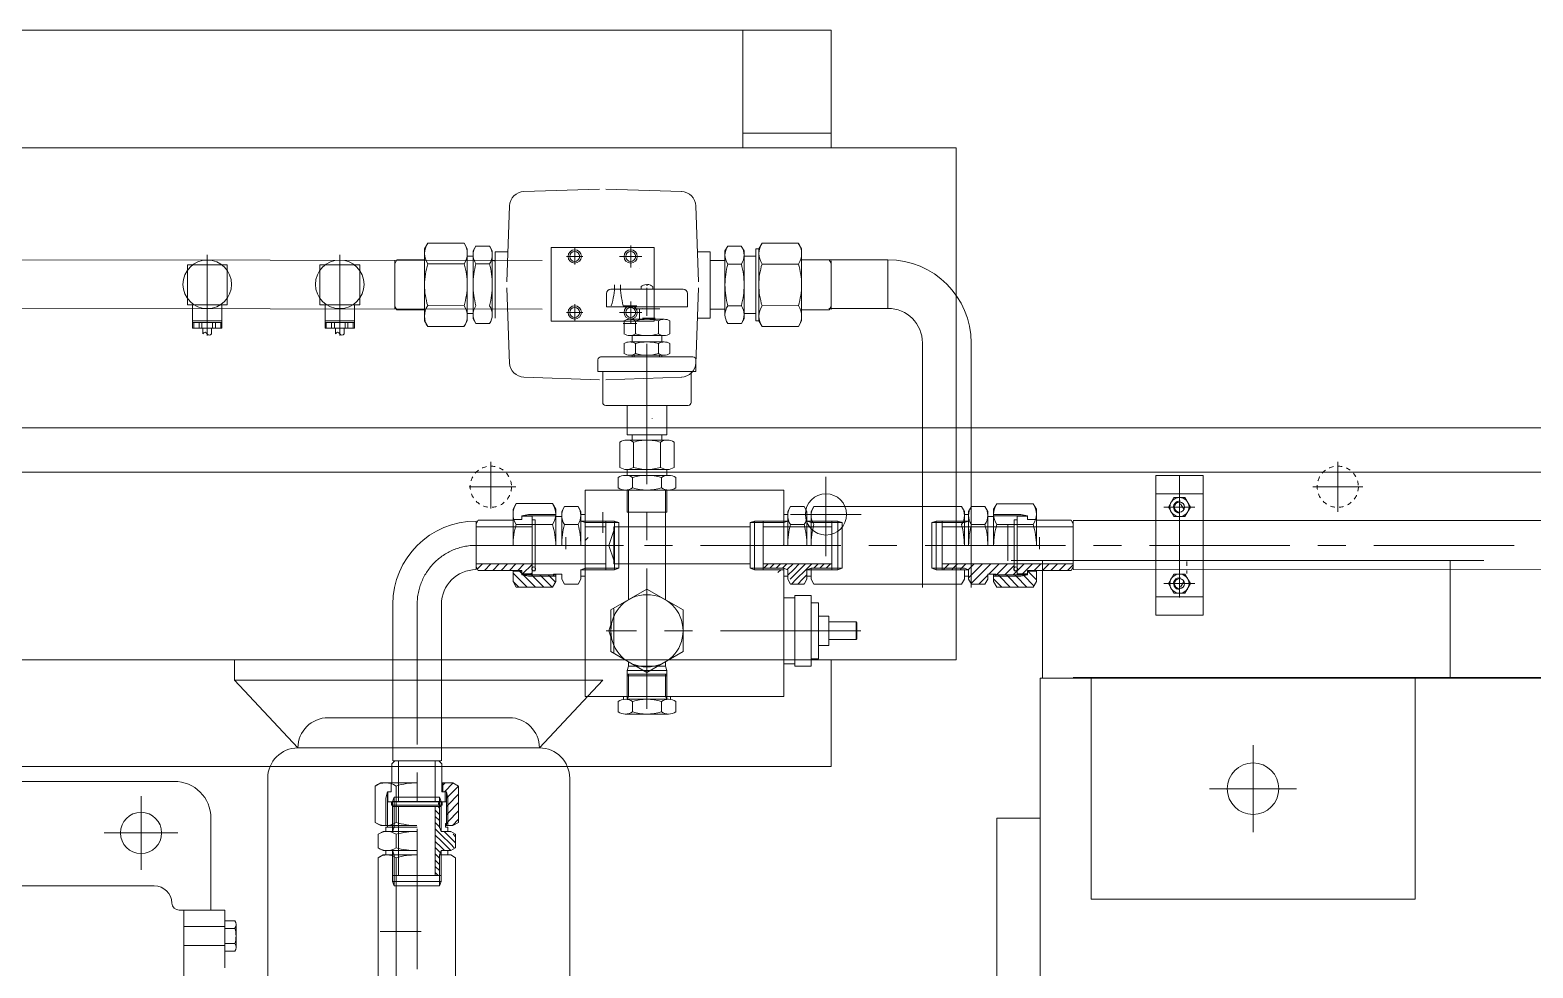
# Model space of a CAD drawing. Header units: inches. Extents: x 0 to 26418, y 0 to 20128.
# Drawn here: x 21042 to 22063, y 7884 to 8521 of the extents above; entities that cross this region are included whole.
import ezdxf

# ---------------------------------------------------------------- set-up
doc = ezdxf.new("R2010")
doc.units = ezdxf.units.IN
doc.header["$MEASUREMENT"] = 0
for name, pattern in [('CENTER', [50.8, 31.75, -6.35, 6.35, -6.35]), ('EB_DASH', [6, 3, -3]), ('EB_DASHDOT', [39, 30, -3, 3, -3])]:
    doc.linetypes.add(name, pattern=pattern)
for name, color, linetype, lineweight in [('CAXA0', 7, 'Continuous', 5), ('CAXA1', 5, 'CENTER', 5), ('CAXAEB0', 7, 'Continuous', 5), ('CAXA中心线层', 5, 'CENTER', 5), ('CAXA细实线层', 7, 'Continuous', 5), ('CAXA虚线层', 96, 'EB_DASH', 5)]:
    doc.layers.add(name, color=color, linetype=linetype, lineweight=lineweight)

msp = doc.modelspace()

# ---------------------------------------------------------------- linework, layer by layer
at = {"color": 7, "lineweight": 5}
for p, q in [((20826.22, 8520.88), (21586.22, 8520.88)), ((21526.22, 8520.88), (21526.22, 8440.88)), ((21586.22, 8520.88), (21586.22, 8440.88)), ((21526.22, 8450.88), (21586.22, 8450.88)), ((20741.22, 8440.88), (21671.22, 8440.88)), ((21671.22, 8440.88), (21671.22, 8093.28)), ((21429.04, 8412.9), (21377.51, 8411.24)), ((21433.24, 8412.9), (21484.77, 8411.24)), ((21366.17, 8350.01), (21367.84, 8401.54)), ((21496.1, 8350.01), (21494.44, 8401.54)), ((21162.65, 8328.49), (21162.65, 8368.31)), ((21162.65, 8328.49), (21162.65, 8368.31)), ((21162.65, 8328.35), (21162.65, 8368.16)), ((21252.65, 8328.49), (21252.65, 8368.31)), ((21252.65, 8328.49), (21252.65, 8368.31)), ((21252.65, 8328.35), (21252.65, 8368.16)), ((21310.21, 8372.47), (21310.2, 8364.96)), ((21310.21, 8372.47), (21310.2, 8364.96)), ((21310.21, 8372.47), (21312.4, 8376.26)), ((21310.21, 8372.47), (21312.4, 8376.26)), ((21312.4, 8376.26), (21337.03, 8376.24)), ((21312.4, 8376.26), (21337.03, 8376.24)), ((21339.21, 8372.44), (21337.03, 8376.24)), ((21339.21, 8372.44), (21337.03, 8376.24)), ((21339.17, 8323.42), (21339.21, 8367.43)), ((21339.21, 8372.44), (21339.21, 8367.43)), ((21339.21, 8372.44), (21339.21, 8367.43)), ((21339.21, 8367.43), (21343.21, 8367.43)), ((21339.21, 8367.43), (21343.21, 8367.43)), ((21343.21, 8367.25), (21343.19, 8347.95)), ((21343.21, 8367.25), (21343.19, 8347.95)), ((21343.21, 8370.93), (21345.12, 8374.23)), ((21343.21, 8370.93), (21345.12, 8374.23)), ((21343.21, 8370.93), (21343.21, 8367.43)), ((21343.21, 8370.93), (21343.21, 8367.43)), ((21345.12, 8374.23), (21354.31, 8374.22)), ((21345.12, 8374.23), (21354.31, 8374.22)), ((21356.21, 8370.92), (21354.31, 8374.22)), ((21356.21, 8370.92), (21354.31, 8374.22)), ((21356.21, 8370.92), (21356.19, 8347.92)), ((21356.21, 8370.92), (21356.2, 8364.42)), ((21366.83, 8370.34), (21358.14, 8370.34)), ((21358.14, 8370.34), (21358.14, 8325.34)), ((21366.83, 8370.34), (21358.14, 8370.34)), ((21358.14, 8370.34), (21358.14, 8325.34)), ((21396.14, 8373.22), (21466.14, 8373.22)), ((21396.14, 8323.22), (21396.14, 8373.22)), ((21406.64, 8367.22), (21417.64, 8367.22)), ((21412.14, 8361.72), (21412.14, 8372.72)), ((21442.64, 8367.22), (21457.64, 8367.22)), ((21444.64, 8367.22), (21455.64, 8367.22)), ((21450.14, 8374.72), (21450.14, 8359.72)), ((21466.14, 8373.22), (21466.14, 8323.22)), ((21495.45, 8370.34), (21504.14, 8370.34)), ((21504.14, 8325.34), (21504.14, 8370.34)), ((21504.14, 8368.91), (21504.14, 8326.91)), ((21514.13, 8370.91), (21516.04, 8374.21)), ((21514.13, 8370.91), (21514.14, 8364.41)), ((21525.23, 8374.22), (21516.04, 8374.21)), ((21527.13, 8370.92), (21525.23, 8374.22)), ((21527.13, 8370.92), (21527.14, 8367.42)), ((21527.14, 8367.24), (21527.16, 8347.94)), ((21535.16, 8367.42), (21527.16, 8367.42)), ((21537.16, 8372.47), (21535.16, 8372.47)), ((21535.16, 8323.41), (21535.16, 8372.47)), ((21537.13, 8372.43), (21539.32, 8376.23)), ((21537.13, 8372.43), (21537.14, 8367.42)), ((21537.18, 8323.41), (21537.14, 8367.42)), ((21563.94, 8376.25), (21539.32, 8376.23)), ((21566.13, 8372.46), (21563.94, 8376.25)), ((21566.13, 8372.46), (21566.16, 8347.95)), ((20990.94, 8364.97), (21390.12, 8364.42)), ((21149.15, 8334.42), (21149.15, 8361.42)), ((21149.15, 8361.42), (21176.15, 8361.42)), ((21162.65, 8333.47), (21162.65, 8366.47)), ((21176.15, 8334.42), (21176.15, 8361.42)), ((21239.15, 8334.42), (21239.15, 8361.42)), ((21239.15, 8361.42), (21266.15, 8361.42)), ((21252.65, 8333.47), (21252.65, 8366.47)), ((21266.15, 8334.42), (21266.15, 8361.42)), ((21290.12, 8331.42), (21290.12, 8364.42)), ((21290.14, 8362.65), (21291.49, 8364.98)), ((21291.49, 8364.98), (21310.2, 8364.96)), ((21310.2, 8364.96), (21310.17, 8323.45)), ((21312.39, 8362.11), (21337.01, 8362.09)), ((21312.39, 8362.11), (21337.01, 8362.09)), ((21345.08, 8362.17), (21354.27, 8362.18)), ((21345.08, 8362.17), (21354.27, 8362.18)), ((21358.14, 8363.99), (21356.2, 8364.42)), ((21358.14, 8363.99), (21356.2, 8364.42)), ((21456.13, 8359.2), (21456.23, 8359.2)), ((21514.16, 8364.41), (21504.14, 8364.41)), ((21514.14, 8364.41), (21514.17, 8327.68)), ((21525.26, 8362.05), (21516.07, 8362.06)), ((21563.98, 8362.05), (21539.36, 8362.07)), ((21584.85, 8364.97), (21566.14, 8364.95)), ((21586.2, 8362.64), (21584.85, 8364.97)), ((21584.85, 8364.97), (21624.77, 8364.97)), ((21586.2, 8364.23), (21586.23, 8331.23)), ((21624.77, 8331.97), (21624.77, 8364.97)), ((21310.19, 8347.96), (21310.17, 8323.45)), ((21339.17, 8323.42), (21339.19, 8347.93)), ((21343.17, 8324.93), (21343.19, 8347.93)), ((21343.17, 8324.93), (21343.19, 8347.93)), ((21356.19, 8347.92), (21356.17, 8327.69)), ((21356.19, 8347.92), (21356.17, 8327.69)), ((21457.19, 8345.08), (21457.19, 8346.78)), ((21460.79, 8348.18), (21460.79, 8347.79)), ((21460.79, 8347.79), (21461.59, 8347.79)), ((21461.59, 8348.18), (21461.59, 8347.79)), ((21465.19, 8346.8), (21465.19, 8345.08)), ((21527.18, 8324.92), (21527.16, 8347.92)), ((21566.16, 8347.95), (21566.18, 8323.44)), ((21366.17, 8345.81), (21367.84, 8294.28)), ((21433.69, 8333.08), (21433.69, 8342.08)), ((21436.69, 8345.08), (21485.69, 8345.08)), ((21450.14, 8336.72), (21450.14, 8321.72)), ((21488.69, 8333.08), (21488.69, 8342.08)), ((21496.1, 8345.81), (21494.44, 8294.28)), ((20990.94, 8331.97), (21390.12, 8331.42)), ((21149.15, 8334.42), (21176.15, 8334.42)), ((21152.65, 8318.47), (21152.65, 8334.42)), ((21162.65, 8333.47), (21162.65, 8313.47)), ((21172.65, 8318.47), (21172.65, 8334.42)), ((21239.15, 8334.42), (21266.15, 8334.42)), ((21242.65, 8318.47), (21242.65, 8334.42)), ((21252.65, 8333.47), (21252.65, 8313.47)), ((21262.65, 8318.47), (21262.65, 8334.42)), ((21290.12, 8333.32), (21291.46, 8330.98)), ((21291.46, 8330.98), (21310.17, 8330.96)), ((21312.37, 8333.81), (21336.99, 8333.79)), ((21312.37, 8333.81), (21336.99, 8333.79)), ((21339.17, 8328.43), (21343.17, 8328.43)), ((21339.17, 8328.43), (21343.17, 8328.43)), ((21406.64, 8329.22), (21417.64, 8329.22)), ((21412.14, 8323.72), (21412.14, 8334.72)), ((21433.69, 8333.08), (21461.19, 8333.08)), ((21442.64, 8329.22), (21457.64, 8329.22)), ((21444.64, 8329.22), (21455.64, 8329.22)), ((21445.08, 8333.78), (21454.27, 8333.77)), ((21445.08, 8333.78), (21454.27, 8333.77)), ((21452.96, 8333.08), (21452.96, 8331.58)), ((21466.19, 8331.58), (21452.96, 8331.58)), ((21458.14, 8331.85), (21456.17, 8331.42)), ((21458.14, 8331.85), (21456.17, 8331.42)), ((21456.19, 8331.58), (21469.96, 8331.58)), ((21456.19, 8324.58), (21456.19, 8331.58)), ((21461.19, 8333.08), (21488.69, 8333.08)), ((21466.19, 8324.58), (21466.19, 8331.58)), ((21514.17, 8331.41), (21504.14, 8331.41)), ((21525.26, 8333.77), (21516.07, 8333.76)), ((21535.17, 8328.42), (21527.16, 8328.42)), ((21563.98, 8333.8), (21539.36, 8333.78)), ((21584.88, 8330.97), (21566.17, 8330.95)), ((21624.77, 8331.97), (21584.64, 8331.97)), ((21586.23, 8333.31), (21584.88, 8330.97)), ((21172.65, 8323.47), (21152.65, 8323.47)), ((21172.65, 8322.47), (21152.65, 8322.47)), ((21172.65, 8318.47), (21152.65, 8318.47)), ((21153.46, 8318.47), (21153.46, 8322.47)), ((21157.11, 8318.47), (21157.11, 8322.47)), ((21159, 8318.47), (21159, 8322.47)), ((21159.65, 8314.7), (21159.65, 8318.47)), ((21165.65, 8314.7), (21165.65, 8318.47)), ((21166.29, 8318.47), (21166.29, 8322.47)), ((21168.18, 8318.47), (21168.18, 8322.47)), ((21171.83, 8318.47), (21171.83, 8322.47)), ((21262.65, 8323.47), (21242.65, 8323.47)), ((21262.65, 8322.47), (21242.65, 8322.47)), ((21262.65, 8318.47), (21242.65, 8318.47)), ((21243.46, 8318.47), (21243.46, 8322.47)), ((21247.11, 8318.47), (21247.11, 8322.47)), ((21249, 8318.47), (21249, 8322.47)), ((21249.65, 8314.7), (21249.65, 8318.47)), ((21255.65, 8314.7), (21255.65, 8318.47)), ((21256.29, 8318.47), (21256.29, 8322.47)), ((21258.18, 8318.47), (21258.18, 8322.47)), ((21261.83, 8318.47), (21261.83, 8322.47)), ((21310.17, 8323.45), (21312.35, 8319.66)), ((21310.17, 8323.45), (21312.35, 8319.66)), ((21312.35, 8319.66), (21336.98, 8319.64)), ((21312.35, 8319.66), (21336.98, 8319.64)), ((21339.17, 8323.42), (21336.98, 8319.64)), ((21339.17, 8323.42), (21336.98, 8319.64)), ((21343.17, 8324.93), (21345.07, 8321.63)), ((21343.17, 8324.93), (21345.07, 8321.63)), ((21345.07, 8321.63), (21354.26, 8321.62)), ((21396.14, 8323.22), (21466.14, 8323.22)), ((21445.07, 8321.63), (21454.26, 8321.62)), ((21445.61, 8314.73), (21445.61, 8323.43)), ((21472.88, 8324.58), (21449.5, 8324.58)), ((21453.4, 8323.43), (21453.4, 8314.73)), ((21466.83, 8325.34), (21458.14, 8325.34)), ((21466.83, 8325.34), (21458.14, 8325.34)), ((21468.99, 8323.43), (21468.99, 8314.73)), ((21476.78, 8314.73), (21476.78, 8323.43)), ((21495.45, 8325.34), (21504.14, 8325.34)), ((21525.27, 8321.62), (21516.08, 8321.61)), ((21527.18, 8324.92), (21525.27, 8321.62)), ((21537.18, 8323.41), (21535.16, 8323.41)), ((21537.18, 8323.41), (21539.37, 8319.63)), ((21563.99, 8319.65), (21539.37, 8319.63)), ((21566.18, 8323.44), (21563.99, 8319.65)), ((21472.88, 8313.58), (21449.5, 8313.58)), ((21648.27, 8142.42), (21648.27, 8308.47)), ((21681.27, 8142.42), (21681.27, 8308.47)), ((21492.44, 8299.08), (21429.67, 8299.08)), ((21429.04, 8283.54), (21377.51, 8285.2)), ((21427.94, 8289.08), (21494.44, 8289.08)), ((21431.19, 8268.08), (21431.19, 8289.08)), ((21433.24, 8283.54), (21484.77, 8285.2)), ((21491.19, 8268.08), (21491.19, 8289.08)), ((21433.19, 8266.08), (21489.19, 8266.08)), ((21447.69, 8266.09), (21447.69, 8246.01)), ((21474.69, 8266.09), (21474.69, 8246.01)), ((21464.69, 8257.09), (21464.69, 8257)), ((20655.2, 8250.88), (23205.2, 8250.88)), ((21474.69, 8246.01), (21447.69, 8246.01)), ((21451.19, 8242.58), (21451.19, 8246.01)), ((21471.19, 8242.58), (21471.19, 8246.01)), ((21442.72, 8224.04), (21442.72, 8241.13)), ((21475.05, 8242.58), (21447.34, 8242.58)), ((21451.96, 8241.13), (21451.96, 8224.04)), ((21470.43, 8241.13), (21470.43, 8224.04)), ((21479.67, 8224.04), (21479.67, 8241.13)), ((20655.2, 8220.88), (23205.2, 8220.88)), ((21441.56, 8210.08), (21441.56, 8217.09)), ((21475.92, 8218.58), (21446.47, 8218.58)), ((21447.34, 8222.58), (21461.19, 8222.58)), ((21447.69, 8218.58), (21447.69, 8222.58)), ((21451.38, 8217.09), (21451.38, 8210.08)), ((21475.05, 8222.58), (21461.19, 8222.58)), ((21471.01, 8217.09), (21471.01, 8210.08)), ((21474.69, 8218.58), (21474.69, 8222.58)), ((21480.82, 8210.08), (21480.82, 8217.09)), ((21582.72, 8217.71), (21582.72, 8163.71)), ((21582.72, 8216.09), (21582.72, 8168.09)), ((21806.72, 8123.59), (21806.72, 8218.59)), ((21806.72, 8218.59), (21838.72, 8218.59)), ((21838.72, 8123.59), (21838.72, 8218.59)), ((21419.19, 8208.58), (21554.19, 8208.58)), ((21419.19, 8208.58), (21419.19, 8068.58)), ((21419.19, 8208.58), (21419.19, 8068.58)), ((21446.47, 8208.58), (21493.19, 8208.58)), ((21447.69, 8208.59), (21447.69, 8193.58)), ((21448.69, 8208.59), (21448.69, 8193.58)), ((21473.69, 8208.58), (21473.69, 8193.58)), ((21474.69, 8208.59), (21474.69, 8193.58)), ((21554.19, 8171.08), (21554.19, 8208.58)), ((21806.72, 8206.09), (21838.72, 8206.09)), ((21370.29, 8195.59), (21372.48, 8199.39)), ((21370.29, 8195.59), (21370.29, 8188.09)), ((21370.29, 8171.09), (21370.29, 8195.59)), ((21372.48, 8199.39), (21397.1, 8199.39)), ((21399.29, 8195.59), (21397.1, 8199.39)), ((21399.29, 8190.59), (21399.29, 8195.59)), ((21399.29, 8195.59), (21399.29, 8171.09)), ((21403.29, 8194.09), (21405.2, 8197.39)), ((21403.29, 8171.08), (21403.29, 8194.09)), ((21403.29, 8190.59), (21403.29, 8194.09)), ((21403.29, 8194.09), (21403.29, 8171.09)), ((21405.2, 8197.39), (21414.39, 8197.39)), ((21416.29, 8194.09), (21414.39, 8197.39)), ((21416.29, 8194.09), (21416.29, 8187.59)), ((21416.29, 8171.09), (21416.29, 8194.09)), ((21419.19, 8171.08), (21419.19, 8194.09)), ((21419.19, 8194.09), (21419.19, 8171.09)), ((21419.19, 8190.59), (21419.19, 8194.09)), ((21431.22, 8193.67), (21431.22, 8179.67)), ((21474.69, 8193.58), (21447.69, 8193.58)), ((21448.69, 8193.58), (21448.69, 8134.16)), ((21473.69, 8193.58), (21473.69, 8134.16)), ((21556.78, 8194.08), (21558.69, 8197.38)), ((21556.78, 8171.08), (21556.78, 8194.08)), ((21556.78, 8194.08), (21556.78, 8187.58)), ((21556.78, 8171.08), (21556.78, 8194.08)), ((21558.69, 8197.38), (21567.88, 8197.38)), ((21569.78, 8194.08), (21567.88, 8197.38)), ((21569.78, 8171.08), (21569.78, 8194.08)), ((21569.78, 8190.58), (21569.78, 8194.08)), ((21569.78, 8194.08), (21569.78, 8171.08)), ((21569.78, 8171.08), (21569.78, 8194.08)), ((21572.66, 8194.08), (21574.56, 8197.38)), ((21572.66, 8194.08), (21574.56, 8197.38)), ((21572.66, 8171.08), (21572.66, 8194.08)), ((21572.66, 8194.08), (21572.66, 8187.58)), ((21572.66, 8171.08), (21572.66, 8194.08)), ((21572.66, 8171.08), (21572.66, 8194.08)), ((21572.66, 8194.08), (21572.66, 8187.58)), ((21572.66, 8171.08), (21572.66, 8194.08)), ((21574.56, 8197.38), (21674.78, 8197.38)), ((21676.68, 8194.08), (21674.78, 8197.38)), ((21676.68, 8171.08), (21676.68, 8194.08)), ((21676.68, 8194.08), (21676.68, 8171.08)), ((21676.68, 8190.58), (21676.68, 8194.08)), ((21679.58, 8194.08), (21681.49, 8197.38)), ((21679.58, 8194.08), (21679.58, 8187.58)), ((21679.58, 8171.08), (21679.58, 8194.08)), ((21690.68, 8197.38), (21681.49, 8197.38)), ((21692.58, 8194.08), (21690.68, 8197.38)), ((21692.58, 8171.08), (21692.58, 8194.08)), ((21692.58, 8190.58), (21692.58, 8194.08)), ((21692.58, 8194.08), (21692.58, 8171.08)), ((21696.58, 8195.59), (21698.77, 8199.38)), ((21696.58, 8190.58), (21696.58, 8195.59)), ((21696.58, 8195.59), (21696.58, 8171.08)), ((21723.39, 8199.38), (21698.77, 8199.38)), ((21725.58, 8195.59), (21723.39, 8199.38)), ((21725.58, 8195.59), (21725.58, 8188.08)), ((21725.58, 8171.08), (21725.58, 8195.59)), ((21825.58, 8195.59), (21823.39, 8199.38)), ((21345.19, 8185.75), (21346.54, 8188.09)), ((21345.19, 8187.59), (21345.19, 8154.59)), ((21345.19, 8156.42), (21345.19, 8185.75)), ((21345.19, 8183.59), (21383.19, 8183.59)), ((21346.54, 8188.09), (21370.19, 8188.09)), ((21370.29, 8188.59), (21376.29, 8188.59)), ((21372.48, 8185.24), (21397.1, 8185.24)), ((21380.79, 8192.09), (21376.29, 8191.09)), ((21376.29, 8191.09), (21399.29, 8191.09)), ((21376.29, 8191.09), (21376.29, 8188.59)), ((21376.29, 8190.9), (21383.29, 8190.9)), ((21380.79, 8192.09), (21399.29, 8192.09)), ((21383.29, 8171.09), (21383.29, 8191.09)), ((21383.29, 8188.34), (21385.39, 8188.34)), ((21385.39, 8171.09), (21385.39, 8188.34)), ((21399.29, 8190.59), (21403.29, 8190.59)), ((21405.2, 8185.24), (21414.39, 8185.24)), ((21419.19, 8192.08), (21416.26, 8192.08)), ((21419.19, 8187.58), (21416.29, 8187.58)), ((21419.19, 8186.5), (21416.29, 8187.58)), ((21419.19, 8171.08), (21419.19, 8192.08)), ((21439.19, 8187.58), (21419.19, 8187.58)), ((21442.19, 8186.58), (21419.19, 8186.58)), ((21433.2, 8183.58), (21419.2, 8183.58)), ((21433.2, 8158.59), (21433.2, 8187.58)), ((21438.69, 8183.58), (21531.19, 8183.58)), ((21438.69, 8183.58), (21438.69, 8158.59)), ((21439.19, 8187.58), (21439.19, 8154.58)), ((21439.19, 8187.58), (21442.19, 8186.58)), ((21442.19, 8186.58), (21442.19, 8155.58)), ((21534.19, 8187.58), (21531.19, 8186.58)), ((21531.19, 8186.58), (21554.19, 8186.58)), ((21531.19, 8186.58), (21531.19, 8155.58)), ((21534.19, 8187.58), (21534.19, 8154.58)), ((21534.19, 8187.58), (21554.19, 8187.58)), ((21586.78, 8183.58), (21539.88, 8183.58)), ((21540.19, 8158.59), (21540.19, 8187.58)), ((21540.19, 8183.58), (21554.19, 8183.58)), ((21553.88, 8187.58), (21556.78, 8187.58)), ((21554.1, 8186.58), (21556.78, 8187.58)), ((21554.19, 8192.08), (21556.81, 8192.08)), ((21567.88, 8185.23), (21558.69, 8185.23)), ((21606.72, 8192.09), (21558.72, 8192.09)), ((21569.76, 8192.08), (21572.68, 8192.08)), ((21569.78, 8187.58), (21572.66, 8186.5)), ((21569.78, 8187.58), (21590.69, 8187.58)), ((21572.66, 8186.5), (21593.68, 8186.5)), ((21572.66, 8186.5), (21593.68, 8186.5)), ((21586.66, 8171.08), (21586.66, 8187.58)), ((21586.66, 8171.08), (21586.66, 8187.58)), ((21590.68, 8171.09), (21590.68, 8187.58)), ((21590.68, 8187.58), (21593.62, 8186.5)), ((21590.68, 8171.09), (21590.68, 8187.58)), ((21590.68, 8187.58), (21593.62, 8186.5)), ((21593.68, 8171.09), (21593.68, 8186.5)), ((21593.68, 8171.09), (21593.68, 8186.5)), ((21654.58, 8171.08), (21654.58, 8186.5)), ((21654.58, 8186.5), (21676.68, 8186.5)), ((21657.58, 8187.58), (21654.65, 8186.5)), ((21657.58, 8171.08), (21657.58, 8187.58)), ((21657.58, 8187.58), (21679.58, 8187.58)), ((21661.58, 8171.08), (21661.58, 8187.58)), ((21710.48, 8183.58), (21661.58, 8183.58)), ((21676.68, 8192.08), (21679.61, 8192.08)), ((21676.68, 8171.08), (21676.68, 8192.08)), ((21676.68, 8187.58), (21679.58, 8187.58)), ((21676.68, 8186.5), (21679.58, 8187.58)), ((21690.68, 8185.23), (21681.49, 8185.23)), ((21696.58, 8190.58), (21692.58, 8190.58)), ((21715.09, 8192.08), (21696.58, 8192.08)), ((21719.58, 8191.08), (21696.58, 8191.08)), ((21723.39, 8185.23), (21698.77, 8185.23)), ((21706.18, 8160.69), (21706.18, 8184.69)), ((21710.48, 8171.08), (21710.48, 8188.33)), ((21712.58, 8188.33), (21710.48, 8188.33)), ((21712.58, 8171.08), (21712.58, 8191.08)), ((21719.58, 8190.9), (21712.58, 8190.9)), ((21750.58, 8183.58), (21712.58, 8183.58)), ((21715.09, 8192.08), (21719.58, 8191.08)), ((21719.58, 8191.08), (21719.58, 8188.58)), ((21725.58, 8188.58), (21719.58, 8188.58)), ((21749.24, 8188.08), (21725.58, 8188.08)), ((21750.58, 8185.75), (21749.24, 8188.08)), ((23248.62, 8187.85), (21750.58, 8188.04)), ((21750.58, 8154.59), (21750.58, 8187.59)), ((21406.18, 8176.59), (21406.18, 8168.59)), ((21435.25, 8171.08), (21438.69, 8181.08)), ((21727.72, 8168.59), (21727.72, 8176.59)), ((21383.29, 8151.79), (21383.29, 8171.09)), ((21383.29, 8151.09), (21383.29, 8171.09)), ((21385.39, 8153.84), (21385.39, 8171.09)), ((21445.19, 8171.08), (21419.5, 8171.08)), ((21438.69, 8161.08), (21435.25, 8171.08)), ((21586.66, 8154.58), (21586.66, 8171.08)), ((21586.66, 8154.58), (21586.66, 8171.08)), ((21590.68, 8154.58), (21590.68, 8171.09)), ((21590.68, 8154.58), (21590.68, 8171.09)), ((21593.68, 8155.66), (21593.68, 8171.09)), ((21593.68, 8155.66), (21593.68, 8171.09)), ((21654.58, 8155.66), (21654.58, 8171.08)), ((21657.58, 8154.58), (21657.58, 8171.08)), ((21661.58, 8154.58), (21661.58, 8171.08)), ((21736.23, 8171.09), (21709.22, 8171.09)), ((21710.48, 8153.83), (21710.48, 8171.08)), ((21712.58, 8151.78), (21712.58, 8171.08)), ((21712.58, 8151.08), (21712.58, 8171.08)), ((21345.19, 8158.59), (21433.2, 8158.59)), ((21345.19, 8156.42), (21346.54, 8154.09)), ((21346.54, 8154.09), (21376.19, 8154.09)), ((21370.29, 8146.58), (21370.29, 8154.09)), ((21370.29, 8153.59), (21376.29, 8153.59)), ((21376.29, 8151.09), (21376.29, 8154.09)), ((21383.29, 8153.84), (21385.39, 8153.84)), ((21419.19, 8155.66), (21416.29, 8154.58)), ((21416.29, 8148.09), (21416.29, 8154.59)), ((21419.19, 8154.58), (21416.29, 8154.58)), ((21442.19, 8155.58), (21419.19, 8155.58)), ((21419.19, 8148.09), (21419.19, 8154.58)), ((21439.19, 8154.58), (21419.19, 8154.58)), ((21433.2, 8154.58), (21433.2, 8158.59)), ((21438.69, 8158.59), (21531.19, 8158.59)), ((21439.19, 8154.58), (21442.19, 8155.58)), ((21534.19, 8154.58), (21531.19, 8155.58)), ((21531.19, 8155.58), (21554.19, 8155.58)), ((21534.19, 8154.58), (21554.19, 8154.58)), ((21586.66, 8158.58), (21539.88, 8158.58)), ((21540.19, 8154.58), (21540.19, 8158.59)), ((21553.88, 8155.66), (21556.78, 8154.58)), ((21554.19, 8068.58), (21554.19, 8155.58)), ((21556.78, 8148.08), (21556.78, 8154.58)), ((21556.78, 8154.58), (21556.78, 8148.08)), ((21569.78, 8154.58), (21572.66, 8155.66)), ((21569.78, 8154.58), (21590.69, 8154.58)), ((21569.78, 8148.08), (21569.78, 8154.58)), ((21569.78, 8148.08), (21569.78, 8154.58)), ((21572.66, 8155.66), (21593.68, 8155.66)), ((21572.66, 8148.08), (21572.66, 8155.66)), ((21572.66, 8155.66), (21593.68, 8155.66)), ((21572.66, 8148.08), (21572.66, 8155.66)), ((21590.68, 8154.58), (21593.62, 8155.66)), ((21590.68, 8154.58), (21593.62, 8155.66)), ((21657.58, 8154.58), (21654.58, 8155.66)), ((21654.58, 8155.66), (21676.68, 8155.66)), ((21657.58, 8154.58), (21679.58, 8154.58)), ((21748.58, 8158.58), (21661.58, 8158.58)), ((21676.68, 8155.66), (21679.58, 8154.58)), ((21676.68, 8154.58), (21679.58, 8154.58)), ((21676.68, 8148.08), (21676.68, 8154.58)), ((21679.58, 8148.08), (21679.58, 8154.58)), ((21708.54, 8160.88), (22029.28, 8160.88)), ((21712.58, 8153.83), (21710.48, 8153.83)), ((21750.58, 8158.58), (21712.58, 8158.58)), ((21719.58, 8151.08), (21719.58, 8154.08)), ((21749.24, 8154.08), (21719.58, 8154.08)), ((21725.58, 8153.58), (21719.58, 8153.58)), ((21725.58, 8146.58), (21725.58, 8154.08)), ((21729.7, 8160.88), (21729.7, 8080.88)), ((21750.58, 8156.42), (21749.24, 8154.08)), ((23248.62, 8154.31), (21750.58, 8154.59)), ((22006.45, 8160.88), (22006.45, 8080.88)), ((21370.29, 8146.58), (21372.48, 8142.79)), ((21372.48, 8142.79), (21397.1, 8142.79)), ((21376.29, 8151.79), (21383.29, 8151.79)), ((21380.79, 8150.09), (21376.29, 8151.09)), ((21376.29, 8151.09), (21399.29, 8151.09)), ((21380.79, 8150.09), (21399.29, 8150.09)), ((21399.29, 8146.58), (21397.1, 8142.79)), ((21397.79, 8150.09), (21397.79, 8151.59)), ((21397.79, 8151.59), (21403.29, 8151.59)), ((21399.29, 8146.58), (21399.29, 8151.59)), ((21403.29, 8148.09), (21403.29, 8151.59)), ((21403.29, 8148.09), (21405.2, 8144.79)), ((21405.2, 8144.79), (21414.39, 8144.79)), ((21416.29, 8148.09), (21414.39, 8144.79)), ((21419.19, 8150.08), (21416.29, 8150.08)), ((21553.88, 8150.08), (21556.78, 8150.08)), ((21556.78, 8148.08), (21558.65, 8144.78)), ((21558.65, 8144.78), (21567.88, 8144.78)), ((21558.69, 8144.78), (21567.88, 8144.78)), ((21569.78, 8148.08), (21567.88, 8144.78)), ((21569.78, 8150.08), (21572.68, 8150.08)), ((21572.66, 8148.08), (21574.56, 8144.78)), ((21572.66, 8148.08), (21574.56, 8144.78)), ((21574.56, 8144.78), (21674.78, 8144.78)), ((21574.56, 8144.78), (21631.84, 8144.78)), ((21676.68, 8148.08), (21674.78, 8144.78)), ((21676.68, 8150.08), (21679.58, 8150.08)), ((21679.58, 8148.08), (21681.49, 8144.78)), ((21690.68, 8144.78), (21681.49, 8144.78)), ((21692.58, 8148.08), (21690.68, 8144.78)), ((21698.08, 8151.58), (21692.58, 8151.58)), ((21692.58, 8148.08), (21692.58, 8151.58)), ((21696.58, 8146.58), (21696.58, 8151.58)), ((21719.58, 8151.08), (21696.58, 8151.08)), ((21715.09, 8150.08), (21696.58, 8150.08)), ((21696.58, 8146.58), (21698.77, 8142.78)), ((21698.08, 8150.08), (21698.08, 8151.58)), ((21723.39, 8142.78), (21698.77, 8142.78)), ((21719.58, 8151.78), (21712.58, 8151.78)), ((21715.09, 8150.08), (21719.58, 8151.08)), ((21725.58, 8146.58), (21723.39, 8142.78)), ((21825.58, 8146.58), (21823.39, 8142.78)), ((21461.19, 8141.38), (21436.68, 8127.23)), ((21485.7, 8127.23), (21461.19, 8141.38)), ((21561.69, 8135.58), (21554.19, 8135.58)), ((21572.69, 8137.08), (21561.69, 8137.08)), ((21561.69, 8089.08), (21561.69, 8137.08)), ((21572.69, 8089.08), (21572.69, 8137.08)), ((21806.72, 8136.09), (21838.72, 8136.09)), ((21288.69, 8131.09), (21288.69, 8024.88)), ((21321.69, 8131.09), (21321.69, 8024.88)), ((21435.25, 8113.08), (21438.69, 8123.08)), ((21436.68, 8127.23), (21436.68, 8098.93)), ((21438.69, 8128.08), (21438.69, 8098.08)), ((21485.7, 8098.93), (21485.7, 8127.23)), ((21577.69, 8132.08), (21572.69, 8132.08)), ((21577.69, 8132.08), (21572.69, 8132.08)), ((21577.69, 8094.08), (21577.69, 8132.08)), ((21584.69, 8123.08), (21577.69, 8123.08)), ((21584.69, 8103.08), (21584.69, 8123.08)), ((21806.72, 8123.59), (21838.72, 8123.59)), ((21438.69, 8103.08), (21435.25, 8113.08)), ((21603.19, 8119.08), (21584.69, 8119.08)), ((21603.19, 8107.08), (21603.19, 8119.08)), ((21603.19, 8119.08), (21603.69, 8118.58)), ((21603.69, 8107.58), (21603.69, 8118.58)), ((21584.69, 8103.08), (21577.69, 8103.08)), ((21603.19, 8107.08), (21584.69, 8107.08)), ((21603.19, 8107.08), (21603.69, 8107.58)), ((20741.22, 8093.28), (21671.22, 8093.28)), ((21181.22, 8093.67), (21181.22, 8079.67)), ((21436.68, 8098.93), (21461.19, 8084.78)), ((21448.69, 8092), (21448.69, 8089.08)), ((21461.19, 8084.78), (21485.7, 8098.93)), ((21461.19, 8092.08), (21461.19, 8065.08)), ((21473.69, 8092), (21473.69, 8089.08)), ((21577.69, 8094.08), (21572.69, 8094.08)), ((21586.22, 8093.28), (21586.22, 8020.88)), ((21448.69, 8089.08), (21447.69, 8086.08)), ((21447.69, 8066.53), (21447.69, 8086.08)), ((21447.69, 8086.08), (21474.69, 8086.08)), ((21474.69, 8083.58), (21447.69, 8083.58)), ((21447.69, 8082.58), (21474.69, 8082.58)), ((21448.69, 8089.08), (21473.69, 8089.08)), ((21448.69, 8068.58), (21448.69, 8083.58)), ((21473.69, 8089.08), (21474.69, 8086.08)), ((21473.69, 8068.58), (21473.69, 8083.58)), ((21474.69, 8066.48), (21474.69, 8086.08)), ((21561.69, 8090.58), (21554.19, 8090.58)), ((21572.69, 8089.08), (21561.69, 8089.08)), ((22683.35, 8081.38), (21750.58, 8081.38)), ((21181.22, 8079.67), (21224.22, 8033.59)), ((21181.22, 8079.67), (21431.22, 8079.67)), ((21431.22, 8079.67), (21388.22, 8033.59)), ((21728.2, 8080.88), (21728.2, 7220.88)), ((23568.69, 8080.88), (21728.2, 8080.88)), ((21762.69, 8080.88), (21762.69, 7930.88)), ((21982.69, 8080.88), (21982.69, 7930.88)), ((21419.19, 8068.58), (21554.19, 8068.58)), ((21441.56, 8065.09), (21441.56, 8058.08)), ((21445.19, 8066.49), (21445.19, 8068.58)), ((21446.47, 8068.58), (21493.19, 8068.58)), ((21448.69, 8068.58), (21447.69, 8066.53)), ((21475.92, 8066.58), (21447.69, 8066.58)), ((21451.38, 8058.08), (21451.38, 8065.09)), ((21471.01, 8058.08), (21471.01, 8065.09)), ((21473.69, 8068.58), (21474.69, 8066.58)), ((21477.19, 8066.49), (21477.19, 8068.58)), ((21480.82, 8065.09), (21480.82, 8058.08)), ((21244.72, 8054.09), (21367.72, 8054.09)), ((21475.92, 8056.58), (21446.47, 8056.58)), ((21224.22, 8033.59), (21388.22, 8033.59)), ((20826.22, 8020.88), (21586.22, 8020.88)), ((21290, 8024.88), (21288, 8022.88)), ((21288, 8022.88), (21288, 8009.88)), ((21288.79, 8024.88), (21321.21, 8024.88)), ((21320, 8024.88), (21290, 8024.88)), ((21319.95, 8024.88), (21290.62, 8024.88)), ((21292.5, 8024.88), (21292.5, 7996.88)), ((21317.5, 8024.88), (21317.5, 7996.88)), ((21320, 8024.88), (21322, 8022.88)), ((21322, 8022.88), (21322, 8003.88)), ((20710.19, 8010.88), (21140.19, 8010.88)), ((21203.72, 8013.09), (21203.72, 7783.78)), ((21280.49, 8009.88), (21276.7, 8007.69)), ((21280.49, 8009.88), (21288, 8009.88)), ((21305, 8009.88), (21280.49, 8009.88)), ((21287.5, 8009.88), (21287.5, 8003.88)), ((21329.5, 8009.88), (21322, 8009.88)), ((21322.5, 8009.88), (21322.5, 8003.88)), ((21329.5, 8009.88), (21333.3, 8007.69)), ((21408.72, 8013.09), (21408.72, 7783.78)), ((21276.7, 8007.69), (21276.7, 7983.07)), ((21284, 7999.38), (21285, 8003.88)), ((21285, 8003.88), (21285, 7980.88)), ((21285, 8003.88), (21287.5, 8003.88)), ((21285.18, 8003.88), (21285.18, 7996.88)), ((21288.5, 7997.25), (21289.58, 8000.19)), ((21289.58, 8000.25), (21289.58, 7979.25)), ((21289.58, 8000.19), (21320.42, 8000.19)), ((21290.85, 8007.69), (21290.85, 7983.07)), ((21321.5, 7997.25), (21320.42, 8000.25)), ((21320.42, 8000.25), (21320.42, 7979.25)), ((21325, 8003.88), (21322, 8003.88)), ((21324.3, 8003.88), (21324.3, 7996.88)), ((21326, 7999.38), (21325, 8003.88)), ((21325, 8003.88), (21325, 7980.88)), ((21333.3, 8007.69), (21333.3, 7983.07)), ((21284, 7999.38), (21284, 7980.88)), ((21305, 7996.88), (21285, 7996.88)), ((21287.75, 7996.88), (21287.75, 7994.78)), ((21305, 7994.78), (21287.75, 7994.78)), ((21288.5, 7997.26), (21288.5, 7979.25)), ((21288.5, 7997.25), (21288.5, 7976.85)), ((21321.5, 7997.25), (21288.5, 7997.25)), ((21321.5, 7993.75), (21288.5, 7993.75)), ((21292.5, 7946.85), (21292.5, 7993.75)), ((21324.3, 7996.88), (21305, 7996.88)), ((21325, 7996.88), (21305, 7996.88)), ((21322.25, 7994.78), (21305, 7994.78)), ((21317.5, 7946.98), (21317.5, 7993.75)), ((21321.5, 7997.26), (21321.5, 7976.85)), ((21322.25, 7996.88), (21322.25, 7994.78)), ((21326, 7999.38), (21326, 7980.88)), ((21165.19, 7985.88), (21165.19, 7923.42)), ((21280.49, 7980.88), (21276.7, 7983.07)), ((21285.5, 7980.88), (21280.49, 7980.88)), ((21280.49, 7980.88), (21305, 7980.88)), ((21284, 7979.75), (21284, 7976.83)), ((21305.19, 7979.75), (21284, 7979.75)), ((21285, 7980.94), (21285, 7979.75)), ((21288.5, 7979.75), (21288.5, 7976.85)), ((21289.58, 7979.75), (21288.5, 7976.85)), ((21320.42, 7979.75), (21321.5, 7976.85)), ((21326, 7982.38), (21324.5, 7982.38)), ((21324.5, 7982.38), (21324.5, 7979.75)), ((21329.5, 7980.88), (21324.5, 7980.88)), ((21326, 7979.75), (21324.5, 7979.75)), ((21326, 7979.75), (21326, 7976.85)), ((21329.5, 7980.88), (21333.3, 7983.07)), ((21698.69, 7985.88), (21698.69, 7315.88)), ((21698.69, 7985.88), (21728.2, 7985.88)), ((21282, 7976.85), (21278.7, 7974.95)), ((21278.7, 7974.95), (21278.7, 7965.76)), ((21305, 7976.85), (21282, 7976.85)), ((21282, 7976.85), (21288.5, 7976.85)), ((21305, 7976.85), (21282, 7976.85)), ((21290.85, 7965.76), (21290.85, 7974.95)), ((21328, 7976.85), (21321.5, 7976.85)), ((21321.5, 7976.85), (21328, 7976.85)), ((21328, 7976.85), (21331.3, 7974.99)), ((21331.3, 7974.99), (21331.3, 7965.76)), ((21331.3, 7974.95), (21331.3, 7965.76)), ((21282, 7963.85), (21278.7, 7965.76)), ((21282, 7960.98), (21278.7, 7959.08)), ((21278.7, 7959.08), (21278.7, 7858.86)), ((21305, 7963.85), (21282, 7963.85)), ((21285.5, 7963.85), (21282, 7963.85)), ((21282, 7963.85), (21305, 7963.85)), ((21305, 7963.85), (21282, 7963.85)), ((21305, 7960.98), (21282, 7960.98)), ((21282, 7960.98), (21288.5, 7960.98)), ((21305, 7960.98), (21282, 7960.98)), ((21284, 7963.88), (21284, 7960.95)), ((21288.5, 7963.85), (21289.58, 7960.98)), ((21288.5, 7963.85), (21288.5, 7942.95)), ((21289.58, 7960.98), (21289.58, 7939.95)), ((21290.85, 7858.86), (21290.85, 7959.08)), ((21321.5, 7963.85), (21320.42, 7960.98)), ((21320.42, 7960.98), (21320.42, 7939.95)), ((21328, 7960.98), (21320.42, 7960.98)), ((21321.5, 7963.85), (21321.5, 7942.95)), ((21328, 7963.85), (21321.5, 7963.85)), ((21328, 7963.85), (21321.5, 7963.85)), ((21326, 7963.85), (21326, 7960.95)), ((21328, 7963.85), (21331.3, 7965.76)), ((21328, 7960.98), (21331.3, 7959.08)), ((21331.3, 7959.08), (21331.3, 7858.86)), ((21331.3, 7959.08), (21331.3, 7901.8)), ((21126.7, 7939.88), (20708.19, 7939.88)), ((21305, 7946.98), (21288.5, 7946.98)), ((21305, 7942.95), (21288.5, 7942.95)), ((21288.5, 7942.95), (21289.58, 7940.02)), ((21305, 7939.95), (21289.58, 7939.95)), ((21321.5, 7946.98), (21305, 7946.98)), ((21321.5, 7942.95), (21305, 7942.95)), ((21320.42, 7939.95), (21305, 7939.95)), ((21321.5, 7942.95), (21320.42, 7940.02)), ((21762.69, 7930.88), (21982.69, 7930.88)), ((21143.69, 7923.42), (21174.69, 7923.42)), ((21146.69, 7888.42), (21146.69, 7923.42)), ((21146.69, 7378.34), (21146.69, 7923.42)), ((21174.69, 7923.42), (21174.69, 7884.24)), ((21146.7, 7912.42), (21174.7, 7912.42)), ((21181.42, 7916.31), (21174.69, 7916.31)), ((21181.42, 7911.12), (21174.69, 7911.12)), ((21182.19, 7913.72), (21182.19, 7898.13)), ((21308, 7908.97), (21280, 7908.97)), ((21146.7, 7899.42), (21174.69, 7899.42)), ((21181.42, 7900.73), (21174.69, 7900.73)), ((21181.42, 7895.53), (21174.69, 7895.53))]:
    msp.add_line(p, q, dxfattribs=at)
for centre, radius in [((21412.14, 8367.22), 4.5), ((21412.14, 8367.22), 3.4), ((21450.14, 8367.22), 4.5), ((21450.14, 8367.22), 3.4), ((21162.65, 8348.25), 16.49), ((21252.65, 8348.25), 16.49), ((21412.14, 8329.22), 4.5), ((21412.14, 8329.22), 3.4), ((21450.14, 8329.22), 4.5), ((21450.14, 8329.22), 3.4), ((21582.72, 8192.09), 14), ((21384.31, 8155.15), 1.32), ((21711.57, 8155.15), 1.32), ((21461.19, 8113.08), 24.51), ((21872.69, 8005.88), 17.5), ((21117.69, 7975.88), 14), ((21320.93, 7995.87), 1.32)]:
    msp.add_circle(centre, radius, dxfattribs=at)
for centre, radius, start, end in [((21377.95, 8401.22), 10, 91.7462, 178.04806), ((21484.33, 8401.22), 10, 1.95194, 88.2538), ((21322.74, 8369.17), 12.53, 145.56432, 214.33281), ((21322.74, 8369.17), 12.53, 145.56432, 214.33281), ((21326.68, 8369.17), 12.53, 325.56432, 34.33281), ((21326.68, 8369.17), 12.53, 325.56432, 34.33281), ((21353.81, 8368.26), 10.64, 145.22625, 214.87662), ((21353.81, 8368.26), 10.64, 145.22625, 214.87662), ((21345.53, 8368.25), 10.64, 325.22625, 34.87662), ((21345.53, 8368.25), 10.64, 325.22625, 34.87662), ((21524.81, 8368.12), 10.64, 145.12338, 214.77375), ((21516.54, 8368.13), 10.64, 325.12338, 34.77375), ((21549.7, 8369.14), 12.53, 145.56432, 214.33281), ((21553.65, 8369.13), 12.53, 325.56432, 34.33281), ((21357.02, 8347.92), 46.83, 162.36061, 179.94857), ((21357.02, 8347.92), 46.83, 162.36061, 179.94857), ((21292.36, 8347.98), 46.83, 359.94857, 17.53652), ((21396.69, 8348.07), 53.5, 164.71426, 180.05143), ((21396.69, 8348.07), 53.5, 164.71426, 180.05143), ((21302.69, 8347.98), 53.5, 0.05143, 15.38861), ((21302.69, 8347.98), 53.5, 0.05143, 15.38861), ((21567.65, 8347.86), 53.5, 164.61139, 179.94857), ((21473.66, 8347.94), 53.5, 359.94857, 15.28574), ((21583.98, 8347.88), 46.83, 162.36061, 179.94857), ((21519.33, 8347.94), 46.83, 359.94857, 17.53652), ((21624.77, 8308.47), 56.5, 0, 90), ((21357.02, 8347.92), 46.83, 179.94857, 197.53652), ((21357.02, 8347.92), 46.83, 179.94857, 197.53652), ((21292.36, 8347.98), 46.83, 342.36061, 359.94857), ((21396.69, 8347.88), 53.5, 179.94857, 195.28574), ((21302.69, 8347.97), 53.5, 344.61139, 359.94857), ((21302.69, 8347.97), 53.5, 344.61139, 359.94857), ((21392.36, 8347.98), 46.83, 342.36061, 359.94857), ((21496.69, 8347.88), 53.5, 179.94857, 195.28574), ((21461.19, 8341.8), 6.39, 93.58332, 128.7523), ((21461.19, 8341.8), 6.4, 51.2477, 86.41668), ((21567.65, 8347.96), 53.5, 180.05143, 195.38861), ((21473.66, 8347.87), 53.5, 344.71426, 0.05143), ((21583.98, 8347.97), 46.83, 180.05143, 197.63939), ((21519.33, 8347.91), 46.83, 342.46348, 0.05143), ((21436.69, 8342.08), 3, 90, 180), ((21485.69, 8342.08), 3, 0, 90), ((21322.7, 8326.72), 12.53, 145.56432, 214.33281), ((21322.7, 8326.72), 12.53, 145.56432, 214.33281), ((21326.64, 8326.72), 12.53, 325.56432, 34.33281), ((21326.64, 8326.72), 12.53, 325.56432, 34.33281), ((21353.81, 8327.7), 10.64, 145.12338, 214.77375), ((21353.81, 8327.7), 10.64, 145.12338, 214.77375), ((21345.53, 8327.7), 10.64, 325.12338, 34.77375), ((21345.53, 8327.7), 10.64, 325.12338, 34.77375), ((21524.81, 8327.69), 10.64, 145.22625, 214.87662), ((21516.54, 8327.69), 10.64, 325.22625, 34.87662), ((21549.7, 8326.71), 12.53, 145.66719, 214.43568), ((21553.65, 8326.71), 12.53, 325.66719, 34.43568), ((21624.77, 8308.47), 23.5, 0, 90), ((21449.5, 8317.4), 7.18, 57.13277, 122.86723), ((21461.19, 8297.58), 27, 73.22135, 106.77865), ((21472.88, 8317.4), 7.18, 57.13277, 122.86723), ((21449.5, 8320.76), 7.18, 237.13277, 302.86723), ((21461.19, 8340.58), 27, 253.22135, 286.77865), ((21472.88, 8320.76), 7.18, 237.13277, 302.86723), ((21377.95, 8295.22), 10, 181.95194, 268.2538), ((21484.33, 8295.22), 10, 271.7462, 358.04806), ((21433.19, 8268.08), 2, 180, 270), ((21489.19, 8268.08), 2, 270, 360), ((21447.34, 8234.54), 8.05, 54.96996, 125.03004), ((21461.19, 8212.58), 30, 90, 107.93393), ((21461.19, 8212.58), 30, 72.06607, 90), ((21475.05, 8234.54), 8.05, 54.96996, 125.03004), ((21447.34, 8230.63), 8.05, 234.96996, 305.03004), ((21461.19, 8252.58), 30, 252.06607, 270), ((21461.19, 8252.58), 30, 270, 287.93393), ((21475.05, 8230.63), 8.05, 234.96996, 305.03004), ((21446.47, 8209.77), 8.81, 56.1491, 123.8509), ((21461.19, 8185.58), 33, 72.69712, 107.30288), ((21475.92, 8209.77), 8.81, 56.1491, 123.8509), ((21446.47, 8217.39), 8.81, 236.1491, 303.8509), ((21461.19, 8241.58), 33, 252.69712, 287.30288), ((21475.92, 8217.39), 8.81, 236.1491, 303.8509), ((21382.82, 8192.31), 12.53, 145.61575, 214.38425), ((21386.76, 8192.31), 12.53, 325.61575, 34.38425), ((21413.93, 8191.31), 10.64, 145.17482, 214.82518), ((21405.65, 8191.31), 10.64, 325.17482, 34.82518), ((21567.42, 8191.31), 10.64, 145.17482, 214.82518), ((21559.15, 8191.31), 10.64, 325.17482, 34.82518), ((21583.29, 8191.31), 10.64, 145.17482, 214.82518), ((21583.29, 8191.31), 10.64, 145.17482, 214.82518), ((21666.05, 8191.31), 10.64, 325.17482, 34.82518), ((21690.22, 8191.31), 10.64, 145.17482, 214.82518), ((21681.95, 8191.31), 10.64, 325.17482, 34.82518), ((21709.11, 8192.31), 12.53, 145.61575, 214.38425), ((21713.06, 8192.31), 12.53, 325.61575, 34.38425), ((21345.19, 8131.09), 56.5, 90, 180), ((21417.12, 8171.09), 46.83, 162.41205, 180), ((21352.46, 8171.09), 46.83, 0, 17.58795), ((21456.79, 8171.09), 53.5, 164.66283, 180), ((21362.79, 8171.09), 53.5, 0, 15.33717), ((21610.28, 8171.08), 53.5, 164.66283, 180), ((21516.29, 8171.08), 53.5, 0, 15.33717), ((21626.15, 8171.08), 53.5, 164.66283, 180), ((21626.15, 8171.08), 53.5, 164.66283, 180), ((21623.19, 8171.08), 53.5, 0, 15.33717), ((21733.08, 8171.08), 53.5, 164.66283, 180), ((21639.09, 8171.08), 53.5, 0, 15.33717), ((21743.41, 8171.08), 46.83, 162.41205, 180), ((21678.76, 8171.08), 46.83, 0, 17.58795), ((21345.19, 8131.09), 23.5, 90, 180), ((21446.47, 8057.77), 8.81, 56.1491, 123.8509), ((21461.19, 8033.58), 33, 72.69712, 107.30288), ((21475.92, 8057.77), 8.81, 56.1491, 123.8509), ((21244.72, 8033.59), 20.5, 90, 180), ((21367.72, 8033.59), 20.5, 0, 90), ((21446.47, 8065.39), 8.81, 236.1491, 303.8509), ((21461.19, 8089.58), 33, 252.69712, 287.30288), ((21475.92, 8065.39), 8.81, 236.1491, 303.8509), ((21224.22, 8013.09), 20.5, 90, 180), ((21388.22, 8013.09), 20.5, 0, 90), ((21140.19, 7985.88), 25, 0, 90), ((21283.77, 7997.35), 12.53, 55.61575, 124.38425), ((21305, 7963.05), 46.83, 90, 107.58795), ((21283.77, 7993.41), 12.53, 235.61575, 304.38425), ((21305, 8027.71), 46.83, 252.41205, 270), ((21284.77, 7966.22), 10.64, 55.17482, 124.82518), ((21305, 7923.36), 53.5, 90, 105.33717), ((21284.77, 7974.49), 10.64, 235.17482, 304.82518), ((21284.77, 7950.34), 10.64, 55.17482, 124.82518), ((21305, 8017.35), 53.5, 254.66283, 270), ((21305, 7907.48), 53.5, 90, 105.33717), ((21126.7, 7927.88), 12, 1.84072, 90), ((21143.69, 7928.42), 5, 181.84069, 270.00001), ((21177.4, 7913.72), 4.79, 327.13277, 32.86723), ((21164.19, 7905.92), 18, 343.22135, 16.77865), ((21177.4, 7898.13), 4.79, 327.13277, 32.86723)]:
    msp.add_arc(centre, radius, start, end, dxfattribs=at)
for points in [[(21165.65, 8314.7), (21165.29, 8314.22), (21164.09, 8313.2), (21162.65, 8314.7), (21161.21, 8316.21), (21160.01, 8315.18), (21159.65, 8314.7)], [(21255.65, 8314.7), (21255.29, 8314.22), (21254.09, 8313.2), (21252.65, 8314.7), (21251.21, 8316.21), (21250.01, 8315.18), (21249.65, 8314.7)]]:
    msp.add_open_spline(points, degree=3, dxfattribs=at)
for p in [(21419.5, 8171.08), (21419.5, 8171.08), (21553.88, 8171.08), (21553.88, 8171.08)]:
    msp.add_point(p, dxfattribs=at)
at = {"layer": 'CAXA0', "color": 7, "linetype": 'Continuous', "lineweight": 5}
for p, q in [((21421.18, 8176.38), (21419.19, 8174.39)), ((21349.64, 8158.59), (21346.03, 8154.97)), ((21355.3, 8158.59), (21350.8, 8154.09)), ((21360.96, 8158.59), (21356.46, 8154.09)), ((21366.62, 8158.59), (21362.12, 8154.09)), ((21372.27, 8158.59), (21367.77, 8154.09)), ((21377.93, 8158.59), (21373.43, 8154.09)), ((21374.64, 8153.59), (21376.29, 8151.93)), ((21383.19, 8158.19), (21376.79, 8151.79)), ((21383.19, 8152.53), (21382.44, 8151.79)), ((21543.39, 8158.58), (21540.47, 8155.66)), ((21547.63, 8158.58), (21544.71, 8155.66)), ((21551.87, 8158.58), (21548.96, 8155.66)), ((21552.12, 8154.58), (21550.13, 8152.59)), ((21556.12, 8158.58), (21553.2, 8155.66)), ((21560.36, 8158.58), (21556.47, 8154.7)), ((21560.6, 8154.58), (21556.78, 8150.76)), ((21564.84, 8154.58), (21558.35, 8148.08)), ((21564.6, 8158.58), (21560.6, 8154.58)), ((21569.09, 8154.58), (21562.59, 8148.08)), ((21568.84, 8158.58), (21564.84, 8154.58)), ((21573.09, 8158.58), (21569.09, 8154.58)), ((21577.33, 8158.58), (21574.41, 8155.66)), ((21581.57, 8158.58), (21578.65, 8155.66)), ((21585.81, 8158.58), (21582.9, 8155.66)), ((21663.42, 8155.58), (21662.42, 8154.58)), ((21666.42, 8158.58), (21663.42, 8155.58)), ((21669.08, 8155.58), (21668.08, 8154.58)), ((21672.08, 8158.58), (21669.08, 8155.58)), ((21674.74, 8155.58), (21673.74, 8154.58)), ((21677.74, 8158.58), (21674.74, 8155.58)), ((21683.39, 8158.58), (21679.46, 8154.65)), ((21689.05, 8158.58), (21679.58, 8149.11)), ((21694.71, 8158.58), (21681.28, 8145.15)), ((21700.37, 8158.58), (21693.37, 8151.58)), ((21706.02, 8158.58), (21698.53, 8151.08)), ((21710.48, 8157.39), (21704.18, 8151.08)), ((21712.58, 8153.83), (21709.84, 8151.08)), ((21717.34, 8158.58), (21712.58, 8153.83)), ((21723, 8158.58), (21716.2, 8151.78)), ((21719.7, 8153.58), (21725.58, 8147.71)), ((21728.65, 8158.58), (21724.15, 8154.08)), ((21725.36, 8153.58), (21725.58, 8153.36)), ((21734.31, 8158.58), (21729.81, 8154.08)), ((21739.97, 8158.58), (21735.47, 8154.08)), ((21745.62, 8158.58), (21741.12, 8154.08)), ((21750.58, 8157.89), (21746.78, 8154.08)), ((21370.29, 8152.27), (21379.78, 8142.79)), ((21370.29, 8146.62), (21374.12, 8142.79)), ((21377.14, 8151.09), (21377.38, 8150.84)), ((21377.38, 8150.84), (21385.44, 8142.79)), ((21382.79, 8151.09), (21383.79, 8150.09)), ((21383.79, 8150.09), (21391.09, 8142.79)), ((21388.45, 8151.09), (21389.45, 8150.09)), ((21389.45, 8150.09), (21396.75, 8142.79)), ((21394.11, 8151.09), (21395.11, 8150.09)), ((21395.11, 8150.09), (21399.04, 8146.15)), ((21562.59, 8148.08), (21559.28, 8144.78)), ((21566.83, 8148.08), (21563.53, 8144.78)), ((21569.78, 8151.04), (21566.83, 8148.08)), ((21567.88, 8144.89), (21567.77, 8144.78)), ((21692.58, 8150.8), (21686.57, 8144.78)), ((21696.58, 8148.42), (21702.22, 8142.78)), ((21699.58, 8151.08), (21700.58, 8150.08)), ((21700.58, 8150.08), (21707.88, 8142.78)), ((21705.23, 8151.08), (21706.23, 8150.08)), ((21706.23, 8150.08), (21713.53, 8142.78)), ((21710.89, 8151.08), (21711.89, 8150.08)), ((21711.89, 8150.08), (21719.19, 8142.78)), ((21716.55, 8151.08), (21717.1, 8150.53)), ((21717.1, 8150.53), (21723.93, 8143.71)), ((21324.12, 8009.88), (21322.5, 8008.26)), ((21329.67, 8009.78), (21323.77, 8003.88)), ((21325.8, 8000.25), (21325, 7999.45)), ((21333.26, 8007.71), (21325.8, 8000.25)), ((21333.3, 8002.09), (21326, 7994.79)), ((21317.5, 7991.38), (21320.42, 7988.46)), ((21319.37, 7993.75), (21320.42, 7992.71)), ((21326, 7994.79), (21325, 7993.79)), ((21333.3, 7996.43), (21326, 7989.13)), ((21333.3, 7990.78), (21326, 7983.48)), ((21317.5, 7987.14), (21320.42, 7984.22)), ((21317.5, 7982.9), (21320.42, 7979.98)), ((21326, 7989.13), (21325, 7988.13)), ((21326, 7983.48), (21325, 7982.48)), ((21333.3, 7985.12), (21329.06, 7980.88)), ((21317.5, 7978.65), (21321.5, 7974.65)), ((21317.5, 7974.41), (21321.5, 7970.41)), ((21317.5, 7970.17), (21321.5, 7966.17)), ((21321.5, 7974.65), (21328, 7968.16)), ((21321.5, 7970.41), (21328, 7963.91)), ((21323.54, 7976.85), (21328, 7972.4)), ((21327.78, 7976.85), (21328, 7976.64)), ((21328, 7972.4), (21331.3, 7969.09)), ((21329.65, 7974.99), (21331.3, 7973.33)), ((21317.5, 7965.92), (21320.97, 7962.45)), ((21317.5, 7961.68), (21320.42, 7958.76)), ((21321.5, 7966.17), (21323.81, 7963.85)), ((21328, 7968.16), (21330.39, 7965.76)), ((21317.5, 7957.44), (21320.42, 7954.52)), ((21317.5, 7953.2), (21320.42, 7950.28)), ((21317.5, 7948.95), (21319.47, 7946.98))]:
    msp.add_line(p, q, dxfattribs=at)
at = {"layer": 'CAXA1', "linetype": 'CENTER', "lineweight": 5, "ltscale": 3}
for p, q in [((21461.19, 8060.22), (21461.19, 8349)), ((21930.19, 8227.88), (21930.19, 8193.88)), ((21947.19, 8210.88), (21913.19, 8210.88)), ((21822.72, 8193.54), (21822.72, 8148.63)), ((21345.19, 8171.09), (23306.26, 8171.09)), ((21305.19, 8131.09), (21305.19, 7376.66)), ((21606.43, 8113.08), (21433.45, 8113.08)), ((21117.69, 7950.88), (21117.69, 8000.88)), ((21142.69, 7975.88), (21092.69, 7975.88))]:
    msp.add_line(p, q, dxfattribs=at)
at = {"layer": 'CAXA1', "linetype": 'CENTER', "lineweight": 5, "ltscale": 10}
for p, q in [((21872.69, 8035.36), (21872.69, 7976.4)), ((21843.21, 8005.88), (21902.17, 8005.88))]:
    msp.add_line(p, q, dxfattribs=at)
at = {"layer": 'CAXA1', "linetype": 'CENTER', "lineweight": 5, "ltscale": 3}
msp.add_arc((21345.19, 8131.09), 40, 90, 180, dxfattribs=at)
at = {"layer": 'CAXAEB0', "color": 7, "lineweight": 5}
for p, q in [((21445.61, 8301.35), (21445.61, 8308.05)), ((21472.88, 8309.2), (21449.5, 8309.2)), ((21451.19, 8309.2), (21451.19, 8313.58)), ((21453.4, 8308.05), (21453.4, 8301.35)), ((21468.99, 8308.05), (21468.99, 8301.35)), ((21471.19, 8309.2), (21471.19, 8313.58)), ((21476.78, 8301.35), (21476.78, 8308.05)), ((21427.94, 8289.08), (21427.94, 8297.08)), ((21472.88, 8300.2), (21449.5, 8300.2)), ((21451.19, 8299.08), (21451.19, 8300.2)), ((21471.19, 8299.08), (21471.19, 8300.2)), ((21494.44, 8297.08), (21494.44, 8289.08)), ((21815.22, 8197.09), (21818.97, 8203.59)), ((21818.97, 8203.59), (21826.48, 8203.59)), ((21830.23, 8197.09), (21826.48, 8203.59)), ((21815.22, 8197.09), (21818.97, 8190.59)), ((21830.23, 8197.09), (21826.48, 8190.59)), ((21818.97, 8190.59), (21826.48, 8190.59)), ((21815.22, 8145.09), (21818.97, 8151.59)), ((21815.22, 8145.09), (21818.97, 8138.59)), ((21818.97, 8151.59), (21826.48, 8151.59)), ((21830.23, 8145.09), (21826.48, 8151.59)), ((21830.23, 8145.09), (21826.48, 8138.59)), ((21818.97, 8138.59), (21826.48, 8138.59)), ((21174.69, 7916.31), (21174.69, 7895.53)), ((21174.69, 7911.92), (21174.69, 7899.92))]:
    msp.add_line(p, q, dxfattribs=at)
for centre, radius in [((21822.72, 8197.09), 6.5), ((21822.72, 8197.09), 3.4), ((21822.72, 8145.09), 6.5), ((21822.72, 8145.09), 3.4)]:
    msp.add_circle(centre, radius, dxfattribs=at)
for centre, radius, start, end in [((21449.5, 8302.02), 7.18, 57.13277, 122.86723), ((21461.19, 8282.2), 27, 73.22135, 106.77865), ((21472.88, 8302.02), 7.18, 57.13277, 122.86723), ((21429.94, 8297.08), 2, 90, 180), ((21449.5, 8307.38), 7.18, 237.13277, 302.86723), ((21461.19, 8327.2), 27, 253.22135, 286.77865), ((21472.88, 8307.38), 7.18, 237.13277, 302.86723), ((21492.44, 8297.08), 2, 0, 90)]:
    msp.add_arc(centre, radius, start, end, dxfattribs=at)
at = {"layer": 'CAXA中心线层', "lineweight": 5}
for p, q in [((21355.19, 8227.88), (21355.19, 8193.88)), ((21372.19, 8210.88), (21338.19, 8210.88))]:
    msp.add_line(p, q, dxfattribs=at)
at = {"layer": 'CAXA中心线层', "linetype": 'EB_DASHDOT', "lineweight": 5}
for p, q in [((21822.78, 8193.54), (21822.78, 8218.59)), ((21822.72, 8187.59), (21822.72, 8206.59)), ((21833.23, 8197.09), (21812.22, 8197.09)), ((21822.72, 8135.59), (21822.72, 8154.59)), ((21833.23, 8145.09), (21812.22, 8145.09))]:
    msp.add_line(p, q, dxfattribs=at)
at = {"layer": 'CAXA细实线层', "color": 7, "linetype": 'Continuous', "lineweight": 5}
for p, q in [((21452.59, 8299.08), (21452.59, 8300.2)), ((21469.79, 8299.08), (21469.79, 8300.2))]:
    msp.add_line(p, q, dxfattribs=at)
at = {"layer": 'CAXA细实线层', "color": 7, "lineweight": 5}
for centre in [(21822.72, 8197.09), (21822.72, 8145.09)]:
    msp.add_arc(centre, 4, 80, 270, dxfattribs=at)
at = {"layer": 'CAXA虚线层', "color": 7, "linetype": 'EB_DASH', "lineweight": 5}
msp.add_line((21827.72, 8160.09), (21827.72, 8152.09), dxfattribs=at)
for centre in [(21355.19, 8210.88), (21930.19, 8210.88)]:
    msp.add_circle(centre, 14, dxfattribs=at)

doc.saveas('drawing.dxf')
